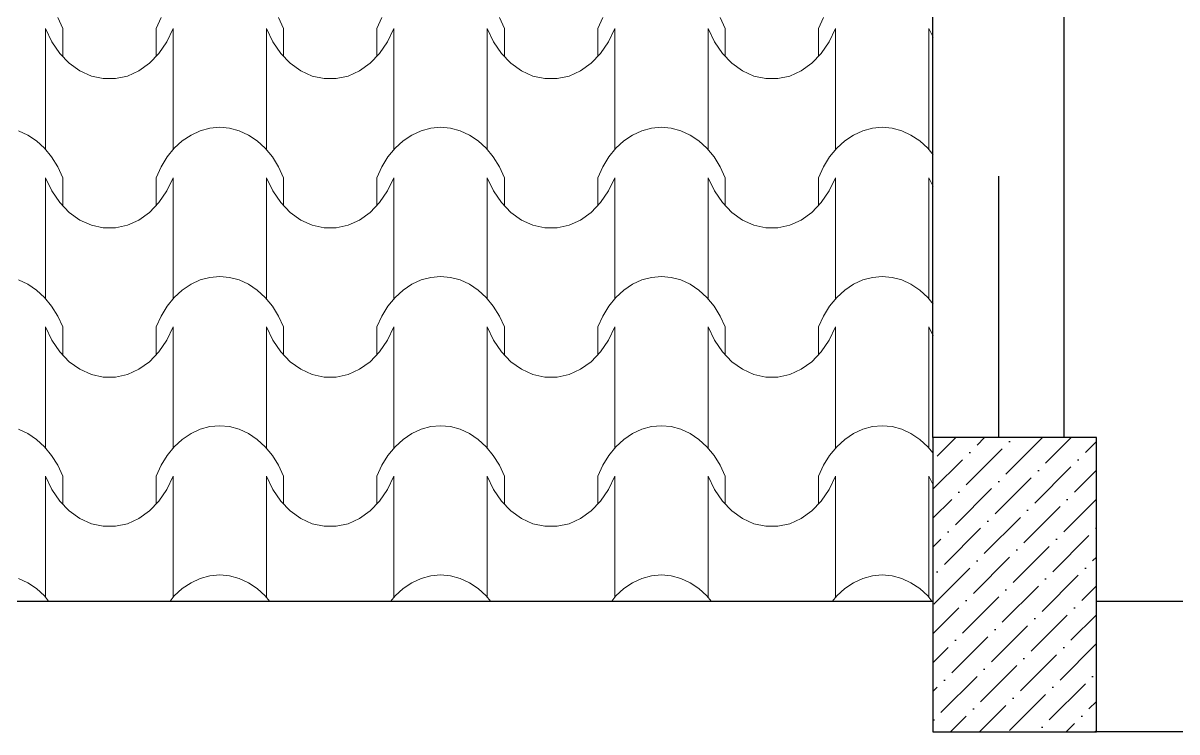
# Model space of a CAD drawing. Header units: millimetres. Extents: x 42452 to 2852333, y -419346 to 834876.
# Drawn here: x 2640242 to 2643772, y 647662 to 649829 of the extents above; entities that cross this region are included whole.
import ezdxf

# ---------------------------------------------------------------- set-up
doc = ezdxf.new("R2010")
doc.units = ezdxf.units.MM
doc.layers.add('M-2 keramitin shtrixi_Ном._пера__21_Pen_No__1', color=7, linetype='Continuous', lineweight=15)
doc.layers.add('memar', color=7, linetype='Continuous', lineweight=25)

# ---------------------------------------------------------------- blocks, each defined once
blk = doc.blocks.new('*X17')
at = {"layer": 'M-2 keramitin shtrixi_Ном._пера__21_Pen_No__1', "color": 7, "linetype": 'Continuous', "lineweight": 15}
for p, q in [((-245991.5, -1360864.6), (-245976.2, -1360897.8)), ((-245690.6, -1360897.8), (-245675.4, -1360864.6)), ((-245315.9, -1360864.6), (-245300.6, -1360897.8)), ((-245015.1, -1360897.8), (-244999.8, -1360864.6)), ((-244640.3, -1360864.6), (-244625, -1360897.8)), ((-244339.5, -1360897.8), (-244324.2, -1360864.6)), ((-243964.8, -1360864.6), (-243949.5, -1360897.8)), ((-243664, -1360897.8), (-243648.7, -1360864.6)), ((-246028.4, -1361082.9), (-246028.4, -1360897.8)), ((-246009.1, -1360938.3), (-246028.4, -1360897.8)), ((-245976.2, -1360982.9), (-245976.2, -1360897.8)), ((-245690.6, -1360982.9), (-245690.6, -1360897.8)), ((-245638.4, -1360897.8), (-245657.7, -1360938.3)), ((-245638.4, -1361082.9), (-245638.4, -1360897.8)), ((-245352.9, -1361082.9), (-245352.9, -1360897.8)), ((-245333.5, -1360938.3), (-245352.9, -1360897.8)), ((-245300.6, -1360982.9), (-245300.6, -1360897.8)), ((-245015.1, -1360982.9), (-245015.1, -1360897.8)), ((-244962.8, -1360897.8), (-244982.1, -1360938.3)), ((-244962.8, -1361082.9), (-244962.8, -1360897.8)), ((-244677.3, -1361082.9), (-244677.3, -1360897.8)), ((-244658, -1360938.3), (-244677.3, -1360897.8)), ((-244625, -1360982.9), (-244625, -1360897.8)), ((-244339.5, -1360982.9), (-244339.5, -1360897.8)), ((-244287.3, -1360897.8), (-244306.6, -1360938.3)), ((-244287.3, -1361082.9), (-244287.3, -1360897.8)), ((-244001.7, -1361082.9), (-244001.7, -1360897.8)), ((-243982.4, -1360938.3), (-244001.7, -1360897.8)), ((-243949.5, -1360982.9), (-243949.5, -1360897.8)), ((-243664, -1360982.9), (-243664, -1360897.8)), ((-243611.7, -1360897.8), (-243631, -1360938.3)), ((-243611.7, -1361082.9), (-243611.7, -1360897.8)), ((-243326.2, -1361082.9), (-243326.2, -1360897.8)), ((-243313.4, -1360924.6), (-243326.2, -1360897.8)), ((-245984.7, -1360974.1), (-246009.1, -1360938.3)), ((-245657.7, -1360938.3), (-245682.1, -1360974.1)), ((-245309.1, -1360974.1), (-245333.5, -1360938.3)), ((-244982.1, -1360938.3), (-245006.6, -1360974.1)), ((-244633.6, -1360974.1), (-244658, -1360938.3)), ((-244306.6, -1360938.3), (-244331, -1360974.1)), ((-243958, -1360974.1), (-243982.4, -1360938.3)), ((-243631, -1360938.3), (-243655.4, -1360974.1)), ((-245955.9, -1361004), (-245984.7, -1360974.1)), ((-245923.5, -1361027.2), (-245955.9, -1361004)), ((-245710.9, -1361004), (-245743.3, -1361027.2)), ((-245682.1, -1360974.1), (-245710.9, -1361004)), ((-245280.3, -1361004), (-245309.1, -1360974.1)), ((-245248, -1361027.2), (-245280.3, -1361004)), ((-245035.4, -1361004), (-245067.7, -1361027.2)), ((-245006.6, -1360974.1), (-245035.4, -1361004)), ((-244604.8, -1361004), (-244633.6, -1360974.1)), ((-244572.4, -1361027.2), (-244604.8, -1361004)), ((-244359.8, -1361004), (-244392.2, -1361027.2)), ((-244331, -1360974.1), (-244359.8, -1361004)), ((-243929.2, -1361004), (-243958, -1360974.1)), ((-243896.8, -1361027.2), (-243929.2, -1361004)), ((-243684.3, -1361004), (-243716.6, -1361027.2)), ((-243655.4, -1360974.1), (-243684.3, -1361004)), ((-245888.5, -1361043.1), (-245923.5, -1361027.2)), ((-245743.3, -1361027.2), (-245778.3, -1361043.1)), ((-245213, -1361043.1), (-245248, -1361027.2)), ((-245067.7, -1361027.2), (-245102.7, -1361043.1)), ((-244537.4, -1361043.1), (-244572.4, -1361027.2)), ((-244392.2, -1361027.2), (-244427.2, -1361043.1)), ((-243861.9, -1361043.1), (-243896.8, -1361027.2)), ((-243716.6, -1361027.2), (-243751.6, -1361043.1)), ((-245852, -1361051.1), (-245888.5, -1361043.1)), ((-245833.4, -1361051.1), (-245852, -1361051.1)), ((-245814.8, -1361051.1), (-245833.4, -1361051.1)), ((-245778.3, -1361043.1), (-245814.8, -1361051.1)), ((-245176.4, -1361051.1), (-245213, -1361043.1)), ((-245157.8, -1361051.1), (-245176.4, -1361051.1)), ((-245139.3, -1361051.1), (-245157.8, -1361051.1)), ((-245102.7, -1361043.1), (-245139.3, -1361051.1)), ((-244500.8, -1361051.1), (-244537.4, -1361043.1)), ((-244482.3, -1361051.1), (-244500.8, -1361051.1)), ((-244463.7, -1361051.1), (-244482.3, -1361051.1)), ((-244427.2, -1361043.1), (-244463.7, -1361051.1)), ((-243825.3, -1361051.1), (-243861.9, -1361043.1)), ((-243806.7, -1361051.1), (-243825.3, -1361051.1)), ((-243788.2, -1361051.1), (-243806.7, -1361051.1)), ((-243751.6, -1361043.1), (-243788.2, -1361051.1)), ((-246028.4, -1361268), (-246028.4, -1361082.9)), ((-245638.4, -1361268), (-245638.4, -1361082.9)), ((-245352.9, -1361268), (-245352.9, -1361082.9)), ((-244962.8, -1361268), (-244962.8, -1361082.9)), ((-244677.3, -1361268), (-244677.3, -1361082.9)), ((-244287.3, -1361268), (-244287.3, -1361082.9)), ((-244001.7, -1361268), (-244001.7, -1361082.9)), ((-243611.7, -1361268), (-243611.7, -1361082.9)), ((-243326.2, -1361268), (-243326.2, -1361082.9)), ((-246111.6, -1361210.5), (-246083.2, -1361223.6)), ((-245583.6, -1361223.6), (-245555.2, -1361210.5)), ((-245555.2, -1361210.5), (-245525.7, -1361202.5)), ((-245525.7, -1361202.5), (-245495.6, -1361199.9)), ((-245495.6, -1361199.9), (-245465.5, -1361202.5)), ((-245465.5, -1361202.5), (-245436, -1361210.5)), ((-245436, -1361210.5), (-245407.6, -1361223.6)), ((-244908.1, -1361223.6), (-244879.7, -1361210.5)), ((-244879.7, -1361210.5), (-244850.2, -1361202.5)), ((-244850.2, -1361202.5), (-244820.1, -1361199.9)), ((-244820.1, -1361199.9), (-244790, -1361202.5)), ((-244790, -1361202.5), (-244760.5, -1361210.5)), ((-244760.5, -1361210.5), (-244732.1, -1361223.6)), ((-244232.5, -1361223.6), (-244204.1, -1361210.5)), ((-244204.1, -1361210.5), (-244174.6, -1361202.5)), ((-244174.6, -1361202.5), (-244144.5, -1361199.9)), ((-244144.5, -1361199.9), (-244114.4, -1361202.5)), ((-244114.4, -1361202.5), (-244084.9, -1361210.5)), ((-244084.9, -1361210.5), (-244056.5, -1361223.6)), ((-243556.9, -1361223.6), (-243528.6, -1361210.5)), ((-243528.6, -1361210.5), (-243499, -1361202.5)), ((-243499, -1361202.5), (-243468.9, -1361199.9)), ((-243468.9, -1361199.9), (-243438.9, -1361202.5)), ((-243438.9, -1361202.5), (-243409.3, -1361210.5)), ((-243409.3, -1361210.5), (-243381, -1361223.6)), ((-246083.2, -1361223.6), (-246056.5, -1361241.6)), ((-246056.5, -1361241.6), (-246032, -1361264.1)), ((-245634.8, -1361264.1), (-245610.3, -1361241.6)), ((-245610.3, -1361241.6), (-245583.6, -1361223.6)), ((-245407.6, -1361223.6), (-245380.9, -1361241.6)), ((-245380.9, -1361241.6), (-245356.5, -1361264.1)), ((-244959.2, -1361264.1), (-244934.7, -1361241.6)), ((-244934.7, -1361241.6), (-244908.1, -1361223.6)), ((-244732.1, -1361223.6), (-244705.4, -1361241.6)), ((-244705.4, -1361241.6), (-244680.9, -1361264.1)), ((-244283.7, -1361264.1), (-244259.2, -1361241.6)), ((-244259.2, -1361241.6), (-244232.5, -1361223.6)), ((-244056.5, -1361223.6), (-244029.8, -1361241.6)), ((-244029.8, -1361241.6), (-244005.3, -1361264.1)), ((-243608.1, -1361264.1), (-243583.6, -1361241.6)), ((-243583.6, -1361241.6), (-243556.9, -1361223.6)), ((-243381, -1361223.6), (-243354.3, -1361241.6)), ((-243354.3, -1361241.6), (-243329.8, -1361264.1)), ((-246032, -1361264.1), (-246010.2, -1361290.7)), ((-245656.6, -1361290.7), (-245634.8, -1361264.1)), ((-245356.5, -1361264.1), (-245334.6, -1361290.7)), ((-244981.1, -1361290.7), (-244959.2, -1361264.1)), ((-244680.9, -1361264.1), (-244659.1, -1361290.7)), ((-244305.5, -1361290.7), (-244283.7, -1361264.1)), ((-244005.3, -1361264.1), (-243983.5, -1361290.7)), ((-243629.9, -1361290.7), (-243608.1, -1361264.1)), ((-243329.8, -1361264.1), (-243313.4, -1361284)), ((-246010.2, -1361290.7), (-245991.5, -1361320.9)), ((-245991.5, -1361320.9), (-245976.2, -1361354.2)), ((-245690.6, -1361354.2), (-245675.4, -1361320.9)), ((-245675.4, -1361320.9), (-245656.6, -1361290.7)), ((-245334.6, -1361290.7), (-245315.9, -1361320.9)), ((-245315.9, -1361320.9), (-245300.6, -1361354.2)), ((-245015.1, -1361354.2), (-244999.8, -1361320.9)), ((-244999.8, -1361320.9), (-244981.1, -1361290.7)), ((-244659.1, -1361290.7), (-244640.3, -1361320.9)), ((-244640.3, -1361320.9), (-244625, -1361354.2)), ((-244339.5, -1361354.2), (-244324.2, -1361320.9)), ((-244324.2, -1361320.9), (-244305.5, -1361290.7)), ((-243983.5, -1361290.7), (-243964.8, -1361320.9)), ((-243964.8, -1361320.9), (-243949.5, -1361354.2)), ((-243664, -1361354.2), (-243648.7, -1361320.9)), ((-243648.7, -1361320.9), (-243629.9, -1361290.7)), ((-246028.4, -1361539.3), (-246028.4, -1361354.2)), ((-246009.1, -1361394.7), (-246028.4, -1361354.2)), ((-245976.2, -1361439.3), (-245976.2, -1361354.2)), ((-245690.6, -1361439.3), (-245690.6, -1361354.2)), ((-245638.4, -1361354.2), (-245657.7, -1361394.7)), ((-245638.4, -1361539.3), (-245638.4, -1361354.2)), ((-245352.9, -1361539.3), (-245352.9, -1361354.2)), ((-245333.5, -1361394.7), (-245352.9, -1361354.2)), ((-245300.6, -1361439.3), (-245300.6, -1361354.2)), ((-245015.1, -1361439.3), (-245015.1, -1361354.2)), ((-244962.8, -1361354.2), (-244982.1, -1361394.7)), ((-244962.8, -1361539.3), (-244962.8, -1361354.2)), ((-244677.3, -1361539.3), (-244677.3, -1361354.2)), ((-244658, -1361394.7), (-244677.3, -1361354.2)), ((-244625, -1361439.3), (-244625, -1361354.2)), ((-244339.5, -1361439.3), (-244339.5, -1361354.2)), ((-244287.3, -1361354.2), (-244306.6, -1361394.7)), ((-244287.3, -1361539.3), (-244287.3, -1361354.2)), ((-244001.7, -1361539.3), (-244001.7, -1361354.2)), ((-243982.4, -1361394.7), (-244001.7, -1361354.2)), ((-243949.5, -1361439.3), (-243949.5, -1361354.2)), ((-243664, -1361439.3), (-243664, -1361354.2)), ((-243611.7, -1361354.2), (-243631, -1361394.7)), ((-243611.7, -1361539.3), (-243611.7, -1361354.2)), ((-243326.2, -1361539.3), (-243326.2, -1361354.2)), ((-243313.4, -1361380.9), (-243326.2, -1361354.2)), ((-245984.7, -1361430.4), (-246009.1, -1361394.7)), ((-245657.7, -1361394.7), (-245682.1, -1361430.4)), ((-245309.1, -1361430.4), (-245333.5, -1361394.7)), ((-244982.1, -1361394.7), (-245006.6, -1361430.4)), ((-244633.6, -1361430.4), (-244658, -1361394.7)), ((-244306.6, -1361394.7), (-244331, -1361430.4)), ((-243958, -1361430.4), (-243982.4, -1361394.7)), ((-243631, -1361394.7), (-243655.4, -1361430.4)), ((-245955.9, -1361460.3), (-245984.7, -1361430.4)), ((-245923.5, -1361483.6), (-245955.9, -1361460.3)), ((-245710.9, -1361460.3), (-245743.3, -1361483.6)), ((-245682.1, -1361430.4), (-245710.9, -1361460.3)), ((-245280.3, -1361460.3), (-245309.1, -1361430.4)), ((-245248, -1361483.6), (-245280.3, -1361460.3)), ((-245035.4, -1361460.3), (-245067.7, -1361483.6)), ((-245006.6, -1361430.4), (-245035.4, -1361460.3)), ((-244604.8, -1361460.3), (-244633.6, -1361430.4)), ((-244572.4, -1361483.6), (-244604.8, -1361460.3)), ((-244359.8, -1361460.3), (-244392.2, -1361483.6)), ((-244331, -1361430.4), (-244359.8, -1361460.3)), ((-243929.2, -1361460.3), (-243958, -1361430.4)), ((-243896.8, -1361483.6), (-243929.2, -1361460.3)), ((-243684.3, -1361460.3), (-243716.6, -1361483.6)), ((-243655.4, -1361430.4), (-243684.3, -1361460.3)), ((-245888.5, -1361499.4), (-245923.5, -1361483.6)), ((-245852, -1361507.5), (-245888.5, -1361499.4)), ((-245778.3, -1361499.4), (-245814.8, -1361507.5)), ((-245743.3, -1361483.6), (-245778.3, -1361499.4)), ((-245213, -1361499.4), (-245248, -1361483.6)), ((-245176.4, -1361507.5), (-245213, -1361499.4)), ((-245102.7, -1361499.4), (-245139.3, -1361507.5)), ((-245067.7, -1361483.6), (-245102.7, -1361499.4)), ((-244537.4, -1361499.4), (-244572.4, -1361483.6)), ((-244500.8, -1361507.5), (-244537.4, -1361499.4)), ((-244427.2, -1361499.4), (-244463.7, -1361507.5)), ((-244392.2, -1361483.6), (-244427.2, -1361499.4)), ((-243861.9, -1361499.4), (-243896.8, -1361483.6)), ((-243825.3, -1361507.5), (-243861.9, -1361499.4)), ((-243751.6, -1361499.4), (-243788.2, -1361507.5)), ((-243716.6, -1361483.6), (-243751.6, -1361499.4)), ((-245833.4, -1361507.5), (-245852, -1361507.5)), ((-245814.8, -1361507.5), (-245833.4, -1361507.5)), ((-245157.8, -1361507.5), (-245176.4, -1361507.5)), ((-245139.3, -1361507.5), (-245157.8, -1361507.5)), ((-244482.3, -1361507.5), (-244500.8, -1361507.5)), ((-244463.7, -1361507.5), (-244482.3, -1361507.5)), ((-243806.7, -1361507.5), (-243825.3, -1361507.5)), ((-243788.2, -1361507.5), (-243806.7, -1361507.5)), ((-246028.4, -1361724.3), (-246028.4, -1361539.3)), ((-245638.4, -1361724.3), (-245638.4, -1361539.3)), ((-245352.9, -1361724.3), (-245352.9, -1361539.3)), ((-244962.8, -1361724.3), (-244962.8, -1361539.3)), ((-244677.3, -1361724.3), (-244677.3, -1361539.3)), ((-244287.3, -1361724.3), (-244287.3, -1361539.3)), ((-244001.7, -1361724.3), (-244001.7, -1361539.3)), ((-243611.7, -1361724.3), (-243611.7, -1361539.3)), ((-243326.2, -1361724.3), (-243326.2, -1361539.3)), ((-246111.6, -1361666.8), (-246083.2, -1361679.9)), ((-245583.6, -1361679.9), (-245555.2, -1361666.8)), ((-245555.2, -1361666.8), (-245525.7, -1361658.9)), ((-245525.7, -1361658.9), (-245495.6, -1361656.2)), ((-245495.6, -1361656.2), (-245465.5, -1361658.9)), ((-245465.5, -1361658.9), (-245436, -1361666.8)), ((-245436, -1361666.8), (-245407.6, -1361679.9)), ((-244908.1, -1361679.9), (-244879.7, -1361666.8)), ((-244879.7, -1361666.8), (-244850.2, -1361658.9)), ((-244850.2, -1361658.9), (-244820.1, -1361656.2)), ((-244820.1, -1361656.2), (-244790, -1361658.9)), ((-244790, -1361658.9), (-244760.5, -1361666.8)), ((-244760.5, -1361666.8), (-244732.1, -1361679.9)), ((-244232.5, -1361679.9), (-244204.1, -1361666.8)), ((-244204.1, -1361666.8), (-244174.6, -1361658.9)), ((-244174.6, -1361658.9), (-244144.5, -1361656.2)), ((-244144.5, -1361656.2), (-244114.4, -1361658.9)), ((-244114.4, -1361658.9), (-244084.9, -1361666.8)), ((-244084.9, -1361666.8), (-244056.5, -1361679.9)), ((-243556.9, -1361679.9), (-243528.6, -1361666.8)), ((-243528.6, -1361666.8), (-243499, -1361658.9)), ((-243499, -1361658.9), (-243468.9, -1361656.2)), ((-243468.9, -1361656.2), (-243438.9, -1361658.9)), ((-243438.9, -1361658.9), (-243409.3, -1361666.8)), ((-243409.3, -1361666.8), (-243381, -1361679.9)), ((-246083.2, -1361679.9), (-246056.5, -1361697.9)), ((-246056.5, -1361697.9), (-246032, -1361720.4)), ((-245634.8, -1361720.4), (-245610.3, -1361697.9)), ((-245610.3, -1361697.9), (-245583.6, -1361679.9)), ((-245407.6, -1361679.9), (-245380.9, -1361697.9)), ((-245380.9, -1361697.9), (-245356.5, -1361720.4)), ((-244959.2, -1361720.4), (-244934.7, -1361697.9)), ((-244934.7, -1361697.9), (-244908.1, -1361679.9)), ((-244732.1, -1361679.9), (-244705.4, -1361697.9)), ((-244705.4, -1361697.9), (-244680.9, -1361720.4)), ((-244283.7, -1361720.4), (-244259.2, -1361697.9)), ((-244259.2, -1361697.9), (-244232.5, -1361679.9)), ((-244056.5, -1361679.9), (-244029.8, -1361697.9)), ((-244029.8, -1361697.9), (-244005.3, -1361720.4)), ((-243608.1, -1361720.4), (-243583.6, -1361697.9)), ((-243583.6, -1361697.9), (-243556.9, -1361679.9)), ((-243381, -1361679.9), (-243354.3, -1361697.9)), ((-243354.3, -1361697.9), (-243329.8, -1361720.4)), ((-246032, -1361720.4), (-246010.2, -1361747.1)), ((-246010.2, -1361747.1), (-245991.5, -1361777.3)), ((-245675.4, -1361777.3), (-245656.6, -1361747.1)), ((-245656.6, -1361747.1), (-245634.8, -1361720.4)), ((-245356.5, -1361720.4), (-245334.6, -1361747.1)), ((-245334.6, -1361747.1), (-245315.9, -1361777.3)), ((-244999.8, -1361777.3), (-244981.1, -1361747.1)), ((-244981.1, -1361747.1), (-244959.2, -1361720.4)), ((-244680.9, -1361720.4), (-244659.1, -1361747.1)), ((-244659.1, -1361747.1), (-244640.3, -1361777.3)), ((-244324.2, -1361777.3), (-244305.5, -1361747.1)), ((-244305.5, -1361747.1), (-244283.7, -1361720.4)), ((-244005.3, -1361720.4), (-243983.5, -1361747.1)), ((-243983.5, -1361747.1), (-243964.8, -1361777.3)), ((-243648.7, -1361777.3), (-243629.9, -1361747.1)), ((-243629.9, -1361747.1), (-243608.1, -1361720.4)), ((-243329.8, -1361720.4), (-243313.4, -1361740.4)), ((-245991.5, -1361777.3), (-245976.2, -1361810.5)), ((-245690.6, -1361810.5), (-245675.4, -1361777.3)), ((-245315.9, -1361777.3), (-245300.6, -1361810.5)), ((-245015.1, -1361810.5), (-244999.8, -1361777.3)), ((-244640.3, -1361777.3), (-244625, -1361810.5)), ((-244339.5, -1361810.5), (-244324.2, -1361777.3)), ((-243964.8, -1361777.3), (-243949.5, -1361810.5)), ((-243664, -1361810.5), (-243648.7, -1361777.3)), ((-246028.4, -1361995.6), (-246028.4, -1361810.5)), ((-246009.1, -1361851), (-246028.4, -1361810.5)), ((-245976.2, -1361895.6), (-245976.2, -1361810.5)), ((-245690.6, -1361895.6), (-245690.6, -1361810.5)), ((-245638.4, -1361810.5), (-245657.7, -1361851)), ((-245638.4, -1361995.6), (-245638.4, -1361810.5)), ((-245352.9, -1361995.6), (-245352.9, -1361810.5)), ((-245333.5, -1361851), (-245352.9, -1361810.5)), ((-245300.6, -1361895.6), (-245300.6, -1361810.5)), ((-245015.1, -1361895.6), (-245015.1, -1361810.5)), ((-244962.8, -1361810.5), (-244982.1, -1361851)), ((-244962.8, -1361995.6), (-244962.8, -1361810.5)), ((-244677.3, -1361995.6), (-244677.3, -1361810.5)), ((-244658, -1361851), (-244677.3, -1361810.5)), ((-244625, -1361895.6), (-244625, -1361810.5)), ((-244339.5, -1361895.6), (-244339.5, -1361810.5)), ((-244287.3, -1361810.5), (-244306.6, -1361851)), ((-244287.3, -1361995.6), (-244287.3, -1361810.5)), ((-244001.7, -1361995.6), (-244001.7, -1361810.5)), ((-243982.4, -1361851), (-244001.7, -1361810.5)), ((-243949.5, -1361895.6), (-243949.5, -1361810.5)), ((-243664, -1361895.6), (-243664, -1361810.5)), ((-243611.7, -1361810.5), (-243631, -1361851)), ((-243611.7, -1361995.6), (-243611.7, -1361810.5)), ((-243326.2, -1361995.6), (-243326.2, -1361810.5)), ((-243313.4, -1361837.3), (-243326.2, -1361810.5)), ((-245984.7, -1361886.8), (-246009.1, -1361851)), ((-245657.7, -1361851), (-245682.1, -1361886.8)), ((-245309.1, -1361886.8), (-245333.5, -1361851)), ((-244982.1, -1361851), (-245006.6, -1361886.8)), ((-244633.6, -1361886.8), (-244658, -1361851)), ((-244306.6, -1361851), (-244331, -1361886.8)), ((-243958, -1361886.8), (-243982.4, -1361851)), ((-243631, -1361851), (-243655.4, -1361886.8)), ((-245955.9, -1361916.7), (-245984.7, -1361886.8)), ((-245682.1, -1361886.8), (-245710.9, -1361916.7)), ((-245280.3, -1361916.7), (-245309.1, -1361886.8)), ((-245006.6, -1361886.8), (-245035.4, -1361916.7)), ((-244604.8, -1361916.7), (-244633.6, -1361886.8)), ((-244331, -1361886.8), (-244359.8, -1361916.7)), ((-243929.2, -1361916.7), (-243958, -1361886.8)), ((-243655.4, -1361886.8), (-243684.3, -1361916.7)), ((-245923.5, -1361939.9), (-245955.9, -1361916.7)), ((-245710.9, -1361916.7), (-245743.3, -1361939.9)), ((-245248, -1361939.9), (-245280.3, -1361916.7)), ((-245035.4, -1361916.7), (-245067.7, -1361939.9)), ((-244572.4, -1361939.9), (-244604.8, -1361916.7)), ((-244359.8, -1361916.7), (-244392.2, -1361939.9)), ((-243896.8, -1361939.9), (-243929.2, -1361916.7)), ((-243684.3, -1361916.7), (-243716.6, -1361939.9)), ((-245888.5, -1361955.8), (-245923.5, -1361939.9)), ((-245852, -1361963.8), (-245888.5, -1361955.8)), ((-245778.3, -1361955.8), (-245814.8, -1361963.8)), ((-245743.3, -1361939.9), (-245778.3, -1361955.8)), ((-245213, -1361955.8), (-245248, -1361939.9)), ((-245176.4, -1361963.8), (-245213, -1361955.8)), ((-245102.7, -1361955.8), (-245139.3, -1361963.8)), ((-245067.7, -1361939.9), (-245102.7, -1361955.8)), ((-244537.4, -1361955.8), (-244572.4, -1361939.9)), ((-244500.8, -1361963.8), (-244537.4, -1361955.8)), ((-244427.2, -1361955.8), (-244463.7, -1361963.8)), ((-244392.2, -1361939.9), (-244427.2, -1361955.8)), ((-243861.9, -1361955.8), (-243896.8, -1361939.9)), ((-243825.3, -1361963.8), (-243861.9, -1361955.8)), ((-243751.6, -1361955.8), (-243788.2, -1361963.8)), ((-243716.6, -1361939.9), (-243751.6, -1361955.8)), ((-245833.4, -1361963.8), (-245852, -1361963.8)), ((-245814.8, -1361963.8), (-245833.4, -1361963.8)), ((-245157.8, -1361963.8), (-245176.4, -1361963.8)), ((-245139.3, -1361963.8), (-245157.8, -1361963.8)), ((-244482.3, -1361963.8), (-244500.8, -1361963.8)), ((-244463.7, -1361963.8), (-244482.3, -1361963.8)), ((-243806.7, -1361963.8), (-243825.3, -1361963.8)), ((-243788.2, -1361963.8), (-243806.7, -1361963.8)), ((-246028.4, -1362180.7), (-246028.4, -1361995.6)), ((-245638.4, -1362180.7), (-245638.4, -1361995.6)), ((-245352.9, -1362180.7), (-245352.9, -1361995.6)), ((-244962.8, -1362180.7), (-244962.8, -1361995.6)), ((-244677.3, -1362180.7), (-244677.3, -1361995.6)), ((-244287.3, -1362180.7), (-244287.3, -1361995.6)), ((-244001.7, -1362180.7), (-244001.7, -1361995.6)), ((-243611.7, -1362180.7), (-243611.7, -1361995.6)), ((-243326.2, -1362180.7), (-243326.2, -1361995.6)), ((-246111.6, -1362123.2), (-246083.2, -1362136.3)), ((-245583.6, -1362136.3), (-245555.2, -1362123.2)), ((-245555.2, -1362123.2), (-245525.7, -1362115.2)), ((-245525.7, -1362115.2), (-245495.6, -1362112.6)), ((-245495.6, -1362112.6), (-245465.5, -1362115.2)), ((-245465.5, -1362115.2), (-245436, -1362123.2)), ((-245436, -1362123.2), (-245407.6, -1362136.3)), ((-244908.1, -1362136.3), (-244879.7, -1362123.2)), ((-244879.7, -1362123.2), (-244850.2, -1362115.2)), ((-244850.2, -1362115.2), (-244820.1, -1362112.6)), ((-244820.1, -1362112.6), (-244790, -1362115.2)), ((-244790, -1362115.2), (-244760.5, -1362123.2)), ((-244760.5, -1362123.2), (-244732.1, -1362136.3)), ((-244232.5, -1362136.3), (-244204.1, -1362123.2)), ((-244204.1, -1362123.2), (-244174.6, -1362115.2)), ((-244174.6, -1362115.2), (-244144.5, -1362112.6)), ((-244144.5, -1362112.6), (-244114.4, -1362115.2)), ((-244114.4, -1362115.2), (-244084.9, -1362123.2)), ((-244084.9, -1362123.2), (-244056.5, -1362136.3)), ((-243556.9, -1362136.3), (-243528.6, -1362123.2)), ((-243528.6, -1362123.2), (-243499, -1362115.2)), ((-243499, -1362115.2), (-243468.9, -1362112.6)), ((-243468.9, -1362112.6), (-243438.9, -1362115.2)), ((-243438.9, -1362115.2), (-243409.3, -1362123.2)), ((-243409.3, -1362123.2), (-243381, -1362136.3)), ((-246083.2, -1362136.3), (-246056.5, -1362154.3)), ((-246056.5, -1362154.3), (-246032, -1362176.8)), ((-245634.8, -1362176.8), (-245610.3, -1362154.3)), ((-245610.3, -1362154.3), (-245583.6, -1362136.3)), ((-245407.6, -1362136.3), (-245380.9, -1362154.3)), ((-245380.9, -1362154.3), (-245356.5, -1362176.8)), ((-244959.2, -1362176.8), (-244934.7, -1362154.3)), ((-244934.7, -1362154.3), (-244908.1, -1362136.3)), ((-244732.1, -1362136.3), (-244705.4, -1362154.3)), ((-244705.4, -1362154.3), (-244680.9, -1362176.8)), ((-244283.7, -1362176.8), (-244259.2, -1362154.3)), ((-244259.2, -1362154.3), (-244232.5, -1362136.3)), ((-244056.5, -1362136.3), (-244029.8, -1362154.3)), ((-244029.8, -1362154.3), (-244005.3, -1362176.8)), ((-243608.1, -1362176.8), (-243583.6, -1362154.3)), ((-243583.6, -1362154.3), (-243556.9, -1362136.3)), ((-243381, -1362136.3), (-243354.3, -1362154.3)), ((-243354.3, -1362154.3), (-243329.8, -1362176.8)), ((-246032, -1362176.8), (-246010.2, -1362203.4)), ((-246010.2, -1362203.4), (-245991.5, -1362233.6)), ((-245675.4, -1362233.6), (-245656.6, -1362203.4)), ((-245656.6, -1362203.4), (-245634.8, -1362176.8)), ((-245356.5, -1362176.8), (-245334.6, -1362203.4)), ((-245334.6, -1362203.4), (-245315.9, -1362233.6)), ((-244999.8, -1362233.6), (-244981.1, -1362203.4)), ((-244981.1, -1362203.4), (-244959.2, -1362176.8)), ((-244680.9, -1362176.8), (-244659.1, -1362203.4)), ((-244659.1, -1362203.4), (-244640.3, -1362233.6)), ((-244324.2, -1362233.6), (-244305.5, -1362203.4)), ((-244305.5, -1362203.4), (-244283.7, -1362176.8)), ((-244005.3, -1362176.8), (-243983.5, -1362203.4)), ((-243983.5, -1362203.4), (-243964.8, -1362233.6)), ((-243648.7, -1362233.6), (-243629.9, -1362203.4)), ((-243629.9, -1362203.4), (-243608.1, -1362176.8)), ((-243329.8, -1362176.8), (-243313.4, -1362196.7)), ((-245991.5, -1362233.6), (-245976.2, -1362266.9)), ((-245690.6, -1362266.9), (-245675.4, -1362233.6)), ((-245315.9, -1362233.6), (-245300.6, -1362266.9)), ((-245015.1, -1362266.9), (-244999.8, -1362233.6)), ((-244640.3, -1362233.6), (-244625, -1362266.9)), ((-244339.5, -1362266.9), (-244324.2, -1362233.6)), ((-243964.8, -1362233.6), (-243949.5, -1362266.9)), ((-243664, -1362266.9), (-243648.7, -1362233.6)), ((-246028.4, -1362452), (-246028.4, -1362266.9)), ((-246009.1, -1362307.4), (-246028.4, -1362266.9)), ((-245976.2, -1362352), (-245976.2, -1362266.9)), ((-245690.6, -1362352), (-245690.6, -1362266.9)), ((-245638.4, -1362266.9), (-245657.7, -1362307.4)), ((-245638.4, -1362452), (-245638.4, -1362266.9)), ((-245352.9, -1362452), (-245352.9, -1362266.9)), ((-245333.5, -1362307.4), (-245352.9, -1362266.9)), ((-245300.6, -1362352), (-245300.6, -1362266.9)), ((-245015.1, -1362352), (-245015.1, -1362266.9)), ((-244962.8, -1362266.9), (-244982.1, -1362307.4)), ((-244962.8, -1362452), (-244962.8, -1362266.9)), ((-244677.3, -1362452), (-244677.3, -1362266.9)), ((-244658, -1362307.4), (-244677.3, -1362266.9)), ((-244625, -1362352), (-244625, -1362266.9)), ((-244339.5, -1362352), (-244339.5, -1362266.9)), ((-244287.3, -1362266.9), (-244306.6, -1362307.4)), ((-244287.3, -1362452), (-244287.3, -1362266.9)), ((-244001.7, -1362452), (-244001.7, -1362266.9)), ((-243982.4, -1362307.4), (-244001.7, -1362266.9)), ((-243949.5, -1362352), (-243949.5, -1362266.9)), ((-243664, -1362352), (-243664, -1362266.9)), ((-243611.7, -1362266.9), (-243631, -1362307.4)), ((-243611.7, -1362452), (-243611.7, -1362266.9)), ((-243326.2, -1362452), (-243326.2, -1362266.9)), ((-243313.4, -1362293.6), (-243326.2, -1362266.9)), ((-245984.7, -1362343.1), (-246009.1, -1362307.4)), ((-245657.7, -1362307.4), (-245682.1, -1362343.1)), ((-245309.1, -1362343.1), (-245333.5, -1362307.4)), ((-244982.1, -1362307.4), (-245006.6, -1362343.1)), ((-244633.6, -1362343.1), (-244658, -1362307.4)), ((-244306.6, -1362307.4), (-244331, -1362343.1)), ((-243958, -1362343.1), (-243982.4, -1362307.4)), ((-243631, -1362307.4), (-243655.4, -1362343.1)), ((-245955.9, -1362373), (-245984.7, -1362343.1)), ((-245682.1, -1362343.1), (-245710.9, -1362373)), ((-245280.3, -1362373), (-245309.1, -1362343.1)), ((-245006.6, -1362343.1), (-245035.4, -1362373)), ((-244604.8, -1362373), (-244633.6, -1362343.1)), ((-244331, -1362343.1), (-244359.8, -1362373)), ((-243929.2, -1362373), (-243958, -1362343.1)), ((-243655.4, -1362343.1), (-243684.3, -1362373)), ((-245923.5, -1362396.3), (-245955.9, -1362373)), ((-245710.9, -1362373), (-245743.3, -1362396.3)), ((-245248, -1362396.3), (-245280.3, -1362373)), ((-245035.4, -1362373), (-245067.7, -1362396.3)), ((-244572.4, -1362396.3), (-244604.8, -1362373)), ((-244359.8, -1362373), (-244392.2, -1362396.3)), ((-243896.8, -1362396.3), (-243929.2, -1362373)), ((-243684.3, -1362373), (-243716.6, -1362396.3)), ((-245888.5, -1362412.1), (-245923.5, -1362396.3)), ((-245852, -1362420.2), (-245888.5, -1362412.1)), ((-245778.3, -1362412.1), (-245814.8, -1362420.2)), ((-245743.3, -1362396.3), (-245778.3, -1362412.1)), ((-245213, -1362412.1), (-245248, -1362396.3)), ((-245176.4, -1362420.2), (-245213, -1362412.1)), ((-245102.7, -1362412.1), (-245139.3, -1362420.2)), ((-245067.7, -1362396.3), (-245102.7, -1362412.1)), ((-244537.4, -1362412.1), (-244572.4, -1362396.3)), ((-244500.8, -1362420.2), (-244537.4, -1362412.1)), ((-244427.2, -1362412.1), (-244463.7, -1362420.2)), ((-244392.2, -1362396.3), (-244427.2, -1362412.1)), ((-243861.9, -1362412.1), (-243896.8, -1362396.3)), ((-243825.3, -1362420.2), (-243861.9, -1362412.1)), ((-243751.6, -1362412.1), (-243788.2, -1362420.2)), ((-243716.6, -1362396.3), (-243751.6, -1362412.1)), ((-246028.4, -1362637), (-246028.4, -1362452)), ((-245833.4, -1362420.2), (-245852, -1362420.2)), ((-245814.8, -1362420.2), (-245833.4, -1362420.2)), ((-245638.4, -1362637), (-245638.4, -1362452)), ((-245352.9, -1362637), (-245352.9, -1362452)), ((-245157.8, -1362420.2), (-245176.4, -1362420.2)), ((-245139.3, -1362420.2), (-245157.8, -1362420.2)), ((-244962.8, -1362637), (-244962.8, -1362452)), ((-244677.3, -1362637), (-244677.3, -1362452)), ((-244482.3, -1362420.2), (-244500.8, -1362420.2)), ((-244463.7, -1362420.2), (-244482.3, -1362420.2)), ((-244287.3, -1362637), (-244287.3, -1362452)), ((-244001.7, -1362637), (-244001.7, -1362452)), ((-243806.7, -1362420.2), (-243825.3, -1362420.2)), ((-243788.2, -1362420.2), (-243806.7, -1362420.2)), ((-243611.7, -1362637), (-243611.7, -1362452)), ((-243326.2, -1362637), (-243326.2, -1362452)), ((-246111.6, -1362579.5), (-246083.2, -1362592.6)), ((-246083.2, -1362592.6), (-246056.5, -1362610.6)), ((-245610.3, -1362610.6), (-245583.6, -1362592.6)), ((-245583.6, -1362592.6), (-245555.2, -1362579.5)), ((-245555.2, -1362579.5), (-245525.7, -1362571.6)), ((-245525.7, -1362571.6), (-245495.6, -1362568.9)), ((-245495.6, -1362568.9), (-245465.5, -1362571.6)), ((-245465.5, -1362571.6), (-245436, -1362579.5)), ((-245436, -1362579.5), (-245407.6, -1362592.6)), ((-245407.6, -1362592.6), (-245380.9, -1362610.6)), ((-244934.7, -1362610.6), (-244908.1, -1362592.6)), ((-244908.1, -1362592.6), (-244879.7, -1362579.5)), ((-244879.7, -1362579.5), (-244850.2, -1362571.6)), ((-244850.2, -1362571.6), (-244820.1, -1362568.9)), ((-244820.1, -1362568.9), (-244790, -1362571.6)), ((-244790, -1362571.6), (-244760.5, -1362579.5)), ((-244760.5, -1362579.5), (-244732.1, -1362592.6)), ((-244732.1, -1362592.6), (-244705.4, -1362610.6)), ((-244259.2, -1362610.6), (-244232.5, -1362592.6)), ((-244232.5, -1362592.6), (-244204.1, -1362579.5)), ((-244204.1, -1362579.5), (-244174.6, -1362571.6)), ((-244174.6, -1362571.6), (-244144.5, -1362568.9)), ((-244144.5, -1362568.9), (-244114.4, -1362571.6)), ((-244114.4, -1362571.6), (-244084.9, -1362579.5)), ((-244084.9, -1362579.5), (-244056.5, -1362592.6)), ((-244056.5, -1362592.6), (-244029.8, -1362610.6)), ((-243583.6, -1362610.6), (-243556.9, -1362592.6)), ((-243556.9, -1362592.6), (-243528.6, -1362579.5)), ((-243528.6, -1362579.5), (-243499, -1362571.6)), ((-243499, -1362571.6), (-243468.9, -1362568.9)), ((-243468.9, -1362568.9), (-243438.9, -1362571.6)), ((-243438.9, -1362571.6), (-243409.3, -1362579.5)), ((-243409.3, -1362579.5), (-243381, -1362592.6)), ((-243381, -1362592.6), (-243354.3, -1362610.6)), ((-246056.5, -1362610.6), (-246032, -1362633.1)), ((-245634.8, -1362633.1), (-245610.3, -1362610.6)), ((-245380.9, -1362610.6), (-245356.5, -1362633.1)), ((-244959.2, -1362633.1), (-244934.7, -1362610.6)), ((-244705.4, -1362610.6), (-244680.9, -1362633.1)), ((-244283.7, -1362633.1), (-244259.2, -1362610.6)), ((-244029.8, -1362610.6), (-244005.3, -1362633.1)), ((-243608.1, -1362633.1), (-243583.6, -1362610.6)), ((-243354.3, -1362610.6), (-243329.8, -1362633.1)), ((-246032, -1362633.1), (-246019.1, -1362648.9)), ((-245647.8, -1362648.9), (-245634.8, -1362633.1)), ((-245356.5, -1362633.1), (-245343.5, -1362648.9)), ((-244972.2, -1362648.9), (-244959.2, -1362633.1)), ((-244680.9, -1362633.1), (-244667.9, -1362648.9)), ((-244296.6, -1362648.9), (-244283.7, -1362633.1)), ((-244005.3, -1362633.1), (-243992.4, -1362648.9)), ((-243621.1, -1362648.9), (-243608.1, -1362633.1)), ((-243329.8, -1362633.1), (-243316.8, -1362648.9))]:
    blk.add_line(p, q, dxfattribs=at)
blk = doc.blocks.new('Fill_2')
at = {"layer": 'M-2 keramitin shtrixi_Ном._пера__21_Pen_No__1', "color": 7, "linetype": 'Continuous', "lineweight": 15}
blk.add_blockref('*X17', (0, 0), dxfattribs=at)

msp = doc.modelspace()

# ---------------------------------------------------------------- hatches: boundary and pattern name
at = {"layer": 'memar', "lineweight": 25}
h = msp.add_hatch(dxfattribs=at)
h.set_pattern_fill('ANSI36', color=256, scale=500)
h.set_pattern_definition([(45, (892827.97, 2930659.06), (33.1456304, 121.533978), [156.25, -31.25, 0, -31.25])])
h.paths.add_polyline_path([(2643025.59247, 648561.54702), (2643025.59247, 647661.54702), (2643525.59247, 647661.54702), (2643525.59247, 648561.54702)])

# ---------------------------------------------------------------- linework, layer by layer
at = {"layer": 'memar', "color": 0, "lineweight": 25}
for points in [[(2643025.59247, 648561.54702), (2643026.14, 654461.54702)], [(2643426.14, 654461.54702), (2643425.59247, 648561.54702)], [(2619426.13986, 648061.54702), (2643025.59247, 648061.54702)]]:
    msp.add_lwpolyline(points, dxfattribs=at)
at = {"layer": 'memar', "lineweight": 25}
msp.add_lwpolyline([(2643226.14, 649361.54702), (2643226.14, 648561.54702)], dxfattribs=at)
at = {"layer": 'memar', "color": 3, "lineweight": 25}
msp.add_lwpolyline([(2643525.59247, 648561.54702), (2643025.59247, 648561.54702), (2643025.59247, 647661.54702), (2643525.59247, 647661.54702)], close=True, dxfattribs=at)
at = {"layer": 'memar', "color": 0, "lineweight": 25}
msp.add_lwpolyline([(2648926.14, 647661.54702), (2643525.59247, 647661.54702), (2643525.59247, 648061.54702), (2648926.14, 648061.54702)], close=True, dxfattribs=at)

# ---------------------------------------------------------------- block references
at = {"layer": 'memar', "color": 7, "linetype": 'Continuous', "lineweight": 25}
msp.add_blockref('Fill_2', (2886339.40236, 2010710.49399), dxfattribs=at)

doc.saveas('drawing.dxf')
